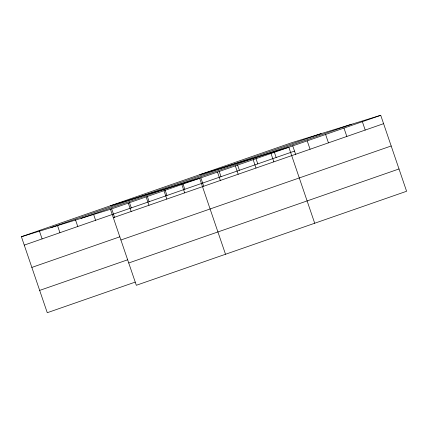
<?xml version="1.0" encoding="UTF-8"?>
<svg xmlns="http://www.w3.org/2000/svg" width="428" height="428" viewBox="0 0 428 428"><rect width="100%" height="100%" fill="white"/><g stroke="black" fill="none" stroke-linecap="round" stroke-linejoin="round"><path stroke-width="0.64" d="M21.4 236.732L291.677 142.717L380.733 115.293L406.6 191.268L136.323 285.283L110.456 209.303L21.4 236.732L47.267 312.708L135.227 282.111M50.788 227.68L321.064 133.664M81.069 218.355L351.345 124.339M110.456 209.303L380.733 115.293M24.252 245.11L294.528 151.095M113.313 217.686L383.59 123.671M31.849 267.42L119.808 236.823M120.905 239.996L391.181 145.98M39.67 290.403L127.635 259.807M128.732 262.979L399.008 168.964M199.785 174.683L288.841 147.253L314.708 223.234M110.59 205.708L199.651 178.278L225.513 254.259M362.356 121.686L365.207 130.064M343.978 128.079L346.83 136.457M325.596 134.472L328.453 142.85M307.218 140.866L310.07 149.244M292.693 145.707L295.796 154.813M274.316 152.101L276.151 157.488M271.004 153.459L273.856 161.843M255.939 158.494L257.774 163.881M253.162 159.665L256.019 168.049M237.561 164.887L239.391 170.274M235.325 165.871L238.177 174.25M219.179 171.28L221.014 176.668M217.488 172.077L220.34 180.456M200.802 177.674L203.691 186.159M182.965 183.88L184.8 189.267M181.809 184.484L184.666 192.868M165.122 190.086L166.957 195.473M163.972 190.69L166.824 199.074M147.286 196.286L149.121 201.674M146.135 196.896L148.987 205.274M129.449 202.492L131.284 207.88M128.298 203.102L131.15 211.48M111.612 208.698L114.709 217.804M93.566 214.305L95.605 220.292M75.526 219.912L77.768 226.498M57.486 225.519L59.931 232.698M39.237 230.526L42.094 238.904"/></g></svg>
